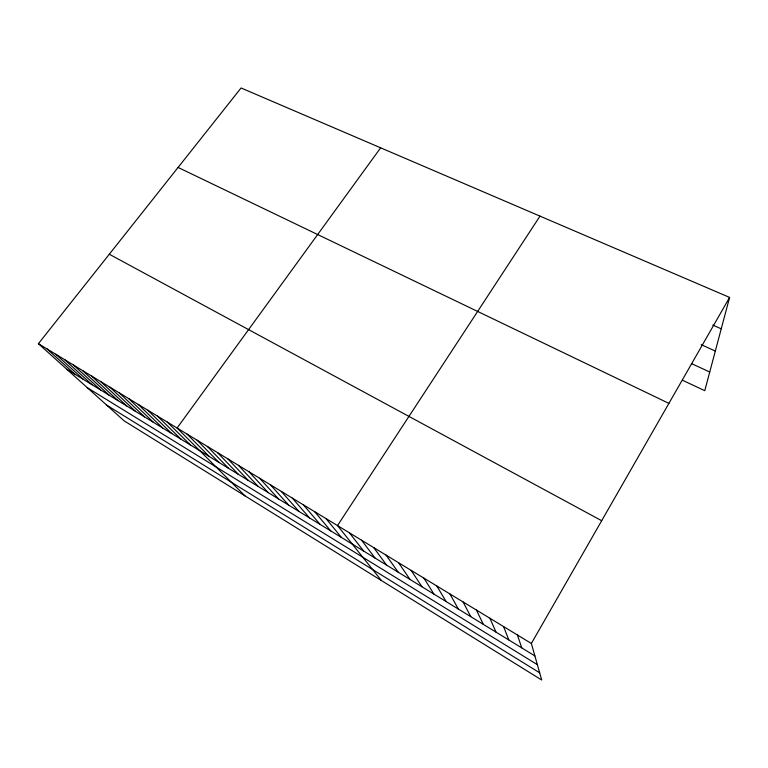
<?xml version="1.0" encoding="UTF-8"?>
<svg xmlns="http://www.w3.org/2000/svg" width="768" height="768" viewBox="0 0 768 768"><rect width="100%" height="100%" fill="white"/><g stroke="black" fill="none" stroke-linecap="round" stroke-linejoin="round"><path stroke-width="1.15" d="M38.4 343.69L531.36 643.469L541.709 680.026L124.118 420.835L38.4 343.69L241.066 87.974L729.6 297.427L704.765 390.691L682.627 380.304M531.36 643.469L729.6 297.427M540 216.134L337.507 525.581L381.418 580.541M380.659 147.821L177.091 428.035L244.973 495.85M712.752 325.056L721.238 328.819M701.165 344.65L715.325 351.053M691.862 363.773L709.738 372.01M178.08 167.443L668.899 403.373M109.296 254.237L601.68 520.714M66.874 369.312L534.893 655.93M87.274 387.677L537.36 664.666M106.675 405.139L539.674 672.816M47.059 348.96L75.197 374.419M55.795 354.269L83.606 379.565M64.618 359.635L92.074 384.749M73.517 365.04L100.627 389.99M82.493 370.502L109.248 395.27M91.565 376.022L117.946 400.598M100.714 381.581L126.72 405.965M109.949 387.197L135.571 411.389M119.27 392.87L144.509 416.861M128.678 398.592L153.514 422.381M138.173 404.362L162.605 427.949M147.763 410.198L171.782 433.565M157.45 416.083L181.037 439.238M167.222 422.026L190.387 444.96M187.056 434.093L209.328 456.557M197.117 440.208L218.928 462.432M207.283 446.39L228.614 468.374M217.546 452.63L238.397 474.365M227.914 458.938L248.275 480.403M238.378 465.302L258.24 486.509M248.947 471.734L268.301 492.672M259.632 478.224L278.448 498.893M270.413 484.781L288.701 505.171M281.309 491.414L299.05 511.507M292.32 498.106L309.504 517.901M303.446 504.864L320.054 524.371M314.678 511.699L330.71 530.89M326.035 518.602L341.462 537.475M349.45 532.848L363.629 551.059M361.526 540.192L375.053 558.048M373.728 547.613L386.592 565.114M386.074 555.12L398.246 572.256M398.554 562.704L410.026 579.466M411.168 570.374L421.93 586.752M423.926 578.131L433.949 594.115M436.829 585.984L446.102 601.555M449.875 593.914L458.381 609.082M463.066 601.939L470.794 616.685M476.41 610.051L483.341 624.365M489.917 618.269L496.022 632.131M503.568 626.573L508.838 639.974M517.382 634.973L521.789 647.914"/></g></svg>
